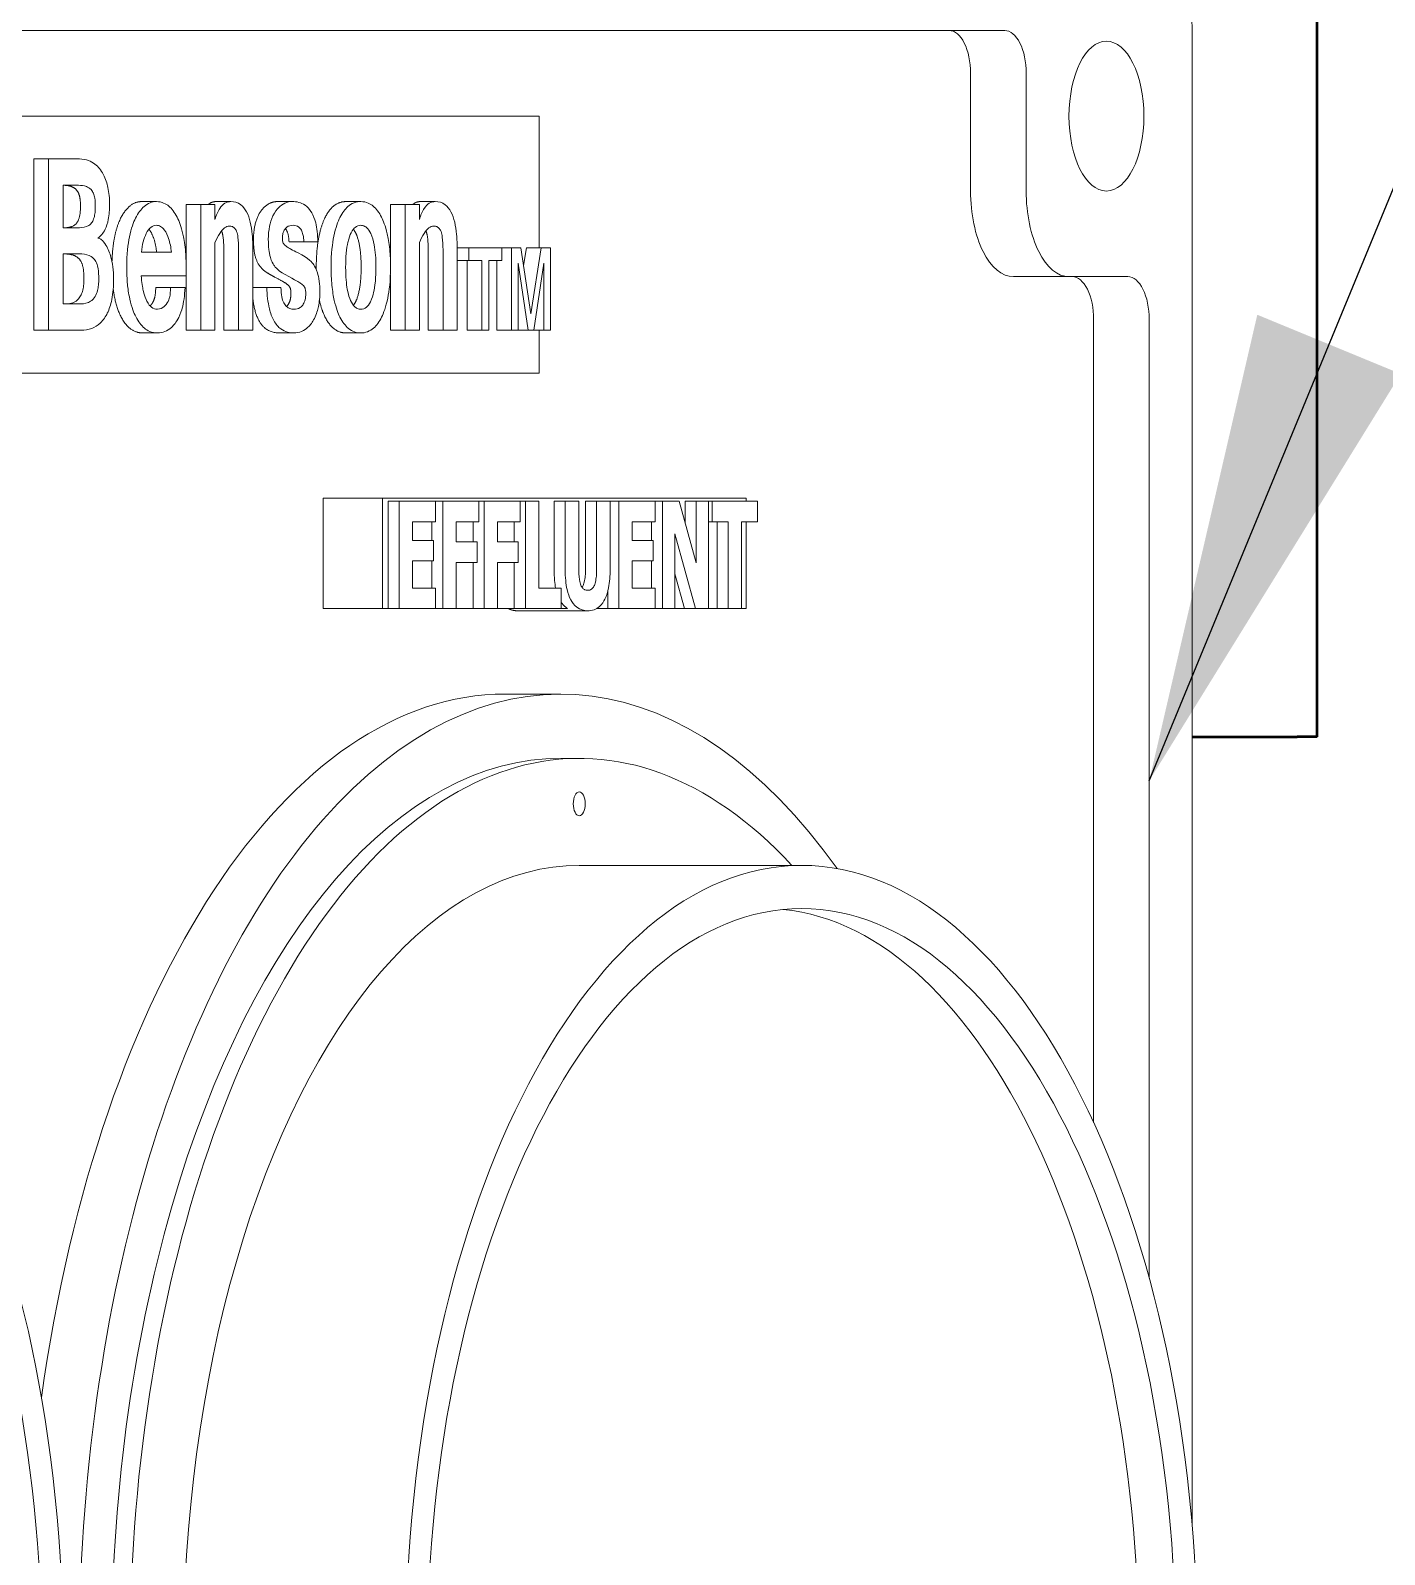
# Model space of a CAD drawing. Header units: inches. Extents: x 17 to 469, y 7 to 301.
# Drawn here: x 259.079 to 263.033, y 103.842 to 108.292 of the extents above; entities that cross this region are included whole.
import ezdxf

# ---------------------------------------------------------------- set-up
doc = ezdxf.new("R2010")
doc.units = ezdxf.units.IN
doc.header["$LTSCALE"] = 14
doc.header["$MEASUREMENT"] = 0
doc.layers.add('Symbol (ANSI)', color=7, linetype='Continuous', lineweight=25)
doc.layers.add('Visible (ANSI)', color=7, linetype='Continuous', lineweight=50)
doc.styles.add('MEMCOR Medium', font='arial.ttf')
doc.dimstyles.new('Default (ANSI)$7', dxfattribs={"dimscale": 14, "dimtxt": 0.15, "dimasz": 0.098425, "dimexe": 0.125, "dimexo": 0.0625, "dimgap": 0.031496, "dimtad": 0, "dimtih": 1, "dimtoh": 1, "dimdec": 4, "dimrnd": 1e-08, "dimzin": 3, "dimdsep": 46, "dimlunit": 5, "dimtxsty": 'MEMCOR Medium', "dimcen": 0.09, "dimdle": 0.393701, "dimclrd": 256, "dimclre": 256, "dimclrt": 256, "dimadec": 0, "dimazin": 1, "dimtfac": 0.8, "dimtofl": 0, "dimtmove": 0, "dimatfit": 3, "dimfxl": 1, "dimfrac": 1, "dimtolj": 1, "dimtzin": 4, "dimlwd": -1, "dimlwe": -1, "dimarcsym": 0})

msp = doc.modelspace()

# ---------------------------------------------------------------- linework, layer by layer
at = {"layer": 'Visible (ANSI)'}
for p, q in [((262.836799, 106.229368), (262.836799, 108.729368)), ((262.47134, 106.229368), (262.778185, 106.229368)), ((262.836799, 106.229368), (262.778185, 106.229368))]:
    msp.add_line(p, q, dxfattribs=at)
at = {"layer": 'Visible (ANSI)', "linetype": 'Continuous', "lineweight": 18}
for p, q in [((256.018215, 108.291833), (261.924465, 108.291833)), ((262.47134, 108.291868), (262.47134, 103.926728)), ((261.824585, 107.823118), (261.824585, 108.166833)), ((261.986965, 108.166833), (261.986965, 107.823118)), ((257.37759, 108.041833), (260.56509, 108.041833)), ((260.56509, 108.041833), (260.56509, 107.656833)), ((259.08877, 107.416833), (259.08877, 107.916833)), ((259.08877, 107.916833), (259.132072, 107.916833)), ((259.132072, 107.916833), (259.132072, 107.416833)), ((259.222406, 107.916833), (259.132072, 107.916833)), ((259.174329, 107.83991), (259.219369, 107.83991)), ((259.174329, 107.715922), (259.174329, 107.83991)), ((259.403693, 107.792339), (259.446994, 107.792339)), ((259.533392, 107.621893), (259.533392, 107.784242)), ((259.533392, 107.784242), (259.576694, 107.784242)), ((259.617939, 107.784242), (259.576694, 107.784242)), ((259.576694, 107.784242), (259.576694, 107.416833)), ((259.617939, 107.740214), (259.617939, 107.784242)), ((259.621196, 107.792339), (259.664497, 107.792339)), ((259.800238, 107.792339), (259.843539, 107.792339)), ((260.000535, 107.792339), (260.043836, 107.792339)), ((260.130235, 107.784242), (260.173536, 107.784242)), ((260.130235, 107.622382), (260.130235, 107.784242)), ((260.214781, 107.784242), (260.173536, 107.784242)), ((260.173536, 107.784242), (260.173536, 107.416833)), ((260.214781, 107.740214), (260.214781, 107.784242)), ((260.218038, 107.792339), (260.26134, 107.792339)), ((259.222153, 107.715922), (259.174329, 107.715922)), ((259.275572, 107.685578), (259.276219, 107.685578)), ((259.174329, 107.639505), (259.222406, 107.639505)), ((259.174329, 107.493756), (259.174329, 107.639505)), ((259.490769, 107.644566), (259.403219, 107.644566)), ((259.617939, 107.416833), (259.617939, 107.6724)), ((259.643716, 107.416833), (259.643716, 107.651145)), ((259.687018, 107.651145), (259.687018, 107.416833)), ((259.728516, 107.416833), (259.728516, 107.653675)), ((259.834145, 107.67493), (259.877446, 107.67493)), ((259.877446, 107.67493), (259.918185, 107.67493)), ((260.214781, 107.416833), (260.214781, 107.6724)), ((260.240558, 107.416833), (260.240558, 107.651145)), ((260.28386, 107.651145), (260.28386, 107.416833)), ((260.325349, 107.656833), (260.359642, 107.656833)), ((260.325358, 107.416833), (260.325358, 107.653675)), ((260.455958, 107.656833), (260.359642, 107.656833)), ((260.359642, 107.656833), (260.359642, 107.61991)), ((260.455958, 107.61991), (260.455958, 107.656833)), ((260.455958, 107.656833), (260.484261, 107.656833)), ((260.511468, 107.656833), (260.484261, 107.656833)), ((260.484261, 107.656833), (260.484261, 107.416833)), ((260.540739, 107.46493), (260.511468, 107.656833)), ((260.519267, 107.605704), (260.527195, 107.656833)), ((260.527195, 107.656833), (260.570496, 107.656833)), ((260.570496, 107.656833), (260.540739, 107.46493)), ((260.597581, 107.656833), (260.570496, 107.656833)), ((260.597581, 107.416833), (260.597581, 107.656833)), ((259.533786, 107.575234), (259.533786, 107.600031)), ((260.325358, 107.61991), (260.359642, 107.61991)), ((260.354236, 107.416833), (260.354236, 107.61991)), ((260.359642, 107.61991), (260.397537, 107.61991)), ((260.397537, 107.61991), (260.397537, 107.416833)), ((260.417821, 107.61991), (260.455958, 107.61991)), ((260.417821, 107.416833), (260.417821, 107.61991)), ((260.44096, 107.416833), (260.44096, 107.61991)), ((260.503694, 107.612622), (260.532116, 107.416833)), ((260.503694, 107.416833), (260.503694, 107.612622)), ((260.549484, 107.416833), (260.578026, 107.612622)), ((260.578026, 107.612622), (260.578026, 107.416833)), ((259.402713, 107.575234), (259.533786, 107.575234)), ((259.533392, 107.416833), (259.533392, 107.575234)), ((260.130235, 107.416833), (260.130235, 107.578688)), ((261.949585, 107.573118), (262.111965, 107.573118)), ((262.111965, 107.573118), (262.283822, 107.573118)), ((259.444938, 107.541327), (259.488239, 107.541327)), ((259.530496, 107.541327), (259.488239, 107.541327)), ((259.728516, 107.541327), (259.7694, 107.541327)), ((259.810645, 107.541327), (259.7694, 107.541327)), ((259.22696, 107.493756), (259.174329, 107.493756)), ((259.08877, 107.416833), (259.132072, 107.416833)), ((259.132072, 107.416833), (259.22696, 107.416833)), ((259.533392, 107.416833), (259.576694, 107.416833)), ((259.576694, 107.416833), (259.617939, 107.416833)), ((259.643716, 107.416833), (259.687018, 107.416833)), ((259.687018, 107.416833), (259.728516, 107.416833)), ((260.130235, 107.416833), (260.173536, 107.416833)), ((260.173536, 107.416833), (260.214781, 107.416833)), ((260.240558, 107.416833), (260.28386, 107.416833)), ((260.28386, 107.416833), (260.325358, 107.416833)), ((260.354236, 107.416833), (260.397537, 107.416833)), ((260.397537, 107.416833), (260.417821, 107.416833)), ((260.44096, 107.416833), (260.484261, 107.416833)), ((260.484261, 107.416833), (260.503694, 107.416833)), ((260.503694, 107.416833), (260.532116, 107.416833)), ((260.532116, 107.416833), (260.549484, 107.416833)), ((260.549484, 107.416833), (260.578026, 107.416833)), ((260.56509, 107.416833), (260.56509, 107.291833)), ((260.578026, 107.416833), (260.597581, 107.416833)), ((262.183942, 105.103595), (262.183942, 107.448118)), ((262.346322, 107.448118), (262.346322, 104.649041)), ((259.406729, 107.408736), (259.45003, 107.408736)), ((259.805805, 107.408736), (259.849106, 107.408736)), ((260.000535, 107.408736), (260.043836, 107.408736)), ((260.56509, 107.291833), (257.952304, 107.291833)), ((259.933942, 106.926833), (260.107147, 106.926833)), ((259.933942, 106.604333), (259.933942, 106.926833)), ((260.107147, 106.926833), (261.169647, 106.926833)), ((260.107147, 106.604333), (260.107147, 106.926833)), ((261.169647, 106.926833), (261.169647, 106.917333)), ((260.123381, 106.917333), (260.123381, 106.604333)), ((260.123381, 106.917333), (260.155857, 106.917333)), ((260.261627, 106.917333), (260.155857, 106.917333)), ((260.155857, 106.917333), (260.155857, 106.604333)), ((260.261627, 106.917333), (260.283637, 106.917333)), ((260.261627, 106.857726), (260.261627, 106.917333)), ((260.388393, 106.917333), (260.283637, 106.917333)), ((260.283637, 106.917333), (260.283637, 106.604333)), ((260.388393, 106.917333), (260.404061, 106.917333)), ((260.388393, 106.857726), (260.388393, 106.917333)), ((260.508817, 106.917333), (260.404061, 106.917333)), ((260.404061, 106.917333), (260.404061, 106.604333)), ((260.508817, 106.857726), (260.508817, 106.917333)), ((260.508817, 106.917333), (260.524485, 106.917333)), ((260.5638, 106.917333), (260.524485, 106.917333)), ((260.524485, 106.917333), (260.524485, 106.604333)), ((260.5638, 106.66394), (260.5638, 106.917333)), ((260.608248, 106.917333), (260.608248, 106.717459)), ((260.608248, 106.917333), (260.640724, 106.917333)), ((260.680039, 106.917333), (260.640724, 106.917333)), ((260.640724, 106.917333), (260.640724, 106.717459)), ((260.680039, 106.722025), (260.680039, 106.917333)), ((260.700068, 106.917333), (260.700068, 106.722025)), ((260.700068, 106.917333), (260.732544, 106.917333)), ((260.771859, 106.917333), (260.732544, 106.917333)), ((260.732544, 106.917333), (260.732544, 106.722025)), ((260.771859, 106.917333), (260.797419, 106.917333)), ((260.771859, 106.717713), (260.771859, 106.917333)), ((260.90319, 106.917333), (260.797419, 106.917333)), ((260.797419, 106.917333), (260.797419, 106.604333)), ((260.90319, 106.917333), (260.925199, 106.917333)), ((260.90319, 106.857726), (260.90319, 106.917333)), ((260.973392, 106.917333), (260.925199, 106.917333)), ((260.925199, 106.917333), (260.925199, 106.604333)), ((261.02336, 106.738005), (260.973392, 106.917333)), ((260.990885, 106.917333), (260.990885, 106.854556)), ((260.990885, 106.917333), (261.02336, 106.917333)), ((261.059251, 106.917333), (261.02336, 106.917333)), ((261.02336, 106.917333), (261.02336, 106.738005)), ((261.059251, 106.604333), (261.059251, 106.917333)), ((261.059251, 106.917333), (261.070227, 106.917333)), ((261.202123, 106.917333), (261.070227, 106.917333)), ((261.070227, 106.917333), (261.070227, 106.857726)), ((261.202123, 106.857726), (261.202123, 106.917333)), ((260.194918, 106.802685), (260.194918, 106.857726)), ((260.194918, 106.857726), (260.261627, 106.857726)), ((260.251161, 106.857726), (260.251161, 106.802685)), ((260.322698, 106.798626), (260.322698, 106.857726)), ((260.322698, 106.857726), (260.388393, 106.857726)), ((260.371585, 106.857726), (260.371585, 106.798626)), ((260.443122, 106.857726), (260.508817, 106.857726)), ((260.443122, 106.798626), (260.443122, 106.857726)), ((260.492009, 106.857726), (260.492009, 106.798626)), ((260.836481, 106.802685), (260.836481, 106.857726)), ((260.836481, 106.857726), (260.90319, 106.857726)), ((260.892723, 106.857726), (260.892723, 106.802685)), ((261.059251, 106.857726), (261.070227, 106.857726)), ((261.070227, 106.857726), (261.116518, 106.857726)), ((261.084042, 106.857726), (261.084042, 106.604333)), ((261.116518, 106.857726), (261.116518, 106.604333)), ((261.155833, 106.604333), (261.155833, 106.857726)), ((261.155833, 106.857726), (261.202123, 106.857726)), ((261.169647, 106.857726), (261.169647, 106.604333)), ((260.256428, 106.802685), (260.194918, 106.802685)), ((260.256428, 106.743078), (260.256428, 106.802685)), ((260.383193, 106.798626), (260.322698, 106.798626)), ((260.383193, 106.739019), (260.383193, 106.798626)), ((260.503617, 106.798626), (260.443122, 106.798626)), ((260.503617, 106.739019), (260.503617, 106.798626)), ((260.89799, 106.802685), (260.836481, 106.802685)), ((260.89799, 106.743078), (260.89799, 106.802685)), ((260.96109, 106.604333), (260.96109, 106.822469)), ((260.96109, 106.822469), (261.021458, 106.604333)), ((260.194918, 106.66394), (260.194918, 106.743078)), ((260.194918, 106.743078), (260.256428, 106.743078)), ((260.251161, 106.743078), (260.251161, 106.66394)), ((260.322698, 106.604333), (260.322698, 106.739019)), ((260.322698, 106.739019), (260.383193, 106.739019)), ((260.371585, 106.739019), (260.371585, 106.604333)), ((260.443122, 106.604333), (260.443122, 106.739019)), ((260.443122, 106.739019), (260.503617, 106.739019)), ((260.492009, 106.739019), (260.492009, 106.604333)), ((260.836481, 106.743078), (260.89799, 106.743078)), ((260.836481, 106.66394), (260.836481, 106.743078)), ((260.892723, 106.743078), (260.892723, 106.66394)), ((260.96109, 106.705119), (260.988982, 106.604333)), ((260.261627, 106.66394), (260.194918, 106.66394)), ((260.261627, 106.604333), (260.261627, 106.66394)), ((260.62886, 106.66394), (260.5638, 106.66394)), ((260.62886, 106.604333), (260.62886, 106.66394)), ((260.90319, 106.66394), (260.836481, 106.66394)), ((260.90319, 106.604333), (260.90319, 106.66394)), ((260.764943, 106.654128), (260.764943, 106.604333)), ((259.933942, 106.604333), (260.107147, 106.604333)), ((260.123381, 106.604333), (260.107147, 106.604333)), ((260.123381, 106.604333), (260.155857, 106.604333)), ((260.155857, 106.604333), (260.261627, 106.604333)), ((260.261627, 106.604333), (260.283637, 106.604333)), ((260.283637, 106.604333), (260.322698, 106.604333)), ((260.371585, 106.604333), (260.322698, 106.604333)), ((260.371585, 106.604333), (260.404061, 106.604333)), ((260.404061, 106.604333), (260.443122, 106.604333)), ((260.492009, 106.604333), (260.443122, 106.604333)), ((260.492009, 106.604333), (260.524485, 106.604333)), ((260.50061, 106.597738), (260.706291, 106.597738)), ((260.524485, 106.604333), (260.62886, 106.604333)), ((260.647577, 106.604333), (260.62886, 106.604333)), ((260.764943, 106.604333), (260.732828, 106.604333)), ((260.764943, 106.604333), (260.797419, 106.604333)), ((260.797419, 106.604333), (260.90319, 106.604333)), ((260.90319, 106.604333), (260.925199, 106.604333)), ((260.925199, 106.604333), (260.96109, 106.604333)), ((260.988982, 106.604333), (260.96109, 106.604333)), ((260.988982, 106.604333), (261.021458, 106.604333)), ((261.021458, 106.604333), (261.059251, 106.604333)), ((261.084042, 106.604333), (261.059251, 106.604333)), ((261.084042, 106.604333), (261.116518, 106.604333)), ((261.116518, 106.604333), (261.155833, 106.604333)), ((261.169647, 106.604333), (261.155833, 106.604333)), ((260.465192, 106.354333), (260.627572, 106.354333)), ((260.627572, 106.166833), (260.681699, 106.166833)), ((260.681699, 105.854333), (261.331218, 105.854333))]:
    msp.add_line(p, q, dxfattribs=at)
for centre, major_axis, start_param, end_param in [((262.34634, 108.291868), (0, 0.25), 4.71238898, 6.28318531), ((261.762085, 108.166833), (0, 0.125), 4.71238898, 6.28318531), ((261.924465, 108.166833), (0, 0.125), 4.71238898, 6.28318531), ((261.949585, 107.823118), (0, -0.25), 4.71238898, 6.28318531), ((262.111965, 107.823118), (0, -0.25), 4.71238898, 6.28318531), ((262.121442, 107.448118), (0, 0.125), 4.71238898, 6.28318531), ((262.283822, 107.448118), (0, 0.125), 4.71238898, 6.28318531), ((260.627572, 103.541833), (0, 2.8125), 5.67192986, 8.94884126), ((260.465192, 103.541833), (0, 2.8125), 0, 1.2977393), ((260.681699, 103.541833), (0, -2.625), 2.64866739, 6.33361033), ((260.627572, 103.541833), (0, -2.625), 3.14159265, 6.28318531), ((260.681699, 103.541833), (0, -2.3125), 3.14159265, 6.28318531), ((261.222964, 103.541833), (0, -2.186419), 0.04953189, 3.09206076)]:
    msp.add_ellipse(centre, major_axis=major_axis, ratio=0.5, start_param=start_param, end_param=end_param, dxfattribs=at)
for centre, major_axis in [((262.22134, 108.041868), (0, 0.21875)), ((260.681699, 106.034229), (0, -0.035)), ((258.018753, 103.541833), (0, 2.3125)), ((261.331218, 103.541833), (0, 2.3125)), ((258.018753, 103.541833), (0, 2.186419)), ((261.331218, 103.541833), (0, 2.186419))]:
    msp.add_ellipse(centre, major_axis=major_axis, ratio=0.5, dxfattribs=at)
for points, degree, knots in [([(259.310209, 107.784242), (259.310209, 107.792915), (259.309814, 107.801539), (259.308117, 107.818217), (259.306865, 107.826131), (259.302772, 107.844554), (259.298698, 107.858586), (259.285352, 107.883803), (259.2773, 107.894105), (259.256641, 107.910071), (259.242124, 107.916833), (259.222406, 107.916833)], 3, [-1.37022204, -1.37022204, -1.37022204, -1.37022204, -1.13367687, -1.13367687, -0.90603204, -0.90603204, -0.58386018, -0.58386018, -0.30050429, -0.30050429, 0, 0, 0, 0]), ([(259.219369, 107.83991), (259.22693, 107.83991), (259.235423, 107.839045), (259.246528, 107.834474), (259.251538, 107.83186), (259.259129, 107.823695), (259.261281, 107.819886), (259.26493, 107.811647), (259.266047, 107.806892), (259.268043, 107.795106), (259.268458, 107.786656), (259.268458, 107.778675)], 3, [-0.217883978, -0.217883978, -0.217883978, -0.217883978, -0.151492323, -0.151492323, -0.118749394, -0.118749394, -0.094641913, -0.094641913, -0.060812242, -0.060812242, 0, 0, 0, 0]), ([(259.268458, 107.778675), (259.268458, 107.772582), (259.268201, 107.766394), (259.266967, 107.755251), (259.266085, 107.75022), (259.263364, 107.740425), (259.261505, 107.736006), (259.257276, 107.729305), (259.254213, 107.725472), (259.241241, 107.717439), (259.231572, 107.715922), (259.222153, 107.715922)], 3, [-0.570946972, -0.570946972, -0.570946972, -0.570946972, -0.453612383, -0.453612383, -0.351244571, -0.351244571, -0.237936486, -0.237936486, -0.143553355, -0.143553355, 0, 0, 0, 0]), ([(259.275543, 107.685558), (259.279731, 107.688431), (259.283807, 107.692048), (259.291068, 107.700769), (259.294264, 107.705673), (259.301147, 107.719703), (259.304215, 107.729255), (259.309156, 107.754009), (259.310209, 107.769168), (259.310209, 107.784242)], 3, [-0.332004447, -0.332004447, -0.332004447, -0.332004447, -0.264558277, -0.264558277, -0.202993513, -0.202993513, -0.114860808, -0.114860808, 0, 0, 0, 0]), ([(259.317134, 107.617259), (259.318101, 107.651423), (259.3293, 107.715416), (259.352326, 107.765011), (259.384715, 107.792339), (259.403693, 107.792339)], 2, [0.19355846, 0.19355846, 0.19355846, 1, 2, 3, 4, 4, 4]), ([(259.446994, 107.792339), (259.440742, 107.792339), (259.434523, 107.791227), (259.421727, 107.786157), (259.41609, 107.782355), (259.401687, 107.769955), (259.393182, 107.758642), (259.379976, 107.731972), (259.37332, 107.714727), (259.363737, 107.667503), (259.360203, 107.639171), (259.360203, 107.600537)], 3, [-1.49193162, -1.49193162, -1.49193162, -1.49193162, -1.29030138, -1.29030138, -1.0712515, -1.0712515, -0.64119148, -0.64119148, -0.29439022, -0.29439022, 0, 0, 0, 0]), ([(259.533786, 107.600031), (259.533786, 107.617507), (259.533068, 107.635037), (259.529363, 107.672585), (259.526481, 107.687473), (259.519307, 107.719224), (259.513295, 107.734916), (259.500491, 107.760554), (259.492256, 107.771302), (259.474877, 107.785592), (259.463213, 107.792339), (259.446994, 107.792339)], 3, [-0.953742878, -0.953742878, -0.953742878, -0.953742878, -0.864238922, -0.864238922, -0.757751945, -0.757751945, -0.52950742, -0.52950742, -0.247180323, -0.247180323, 0, 0, 0, 0]), ([(259.664497, 107.792339), (259.658481, 107.792339), (259.652485, 107.790878), (259.641379, 107.784056), (259.636447, 107.779103), (259.626211, 107.763675), (259.621616, 107.752631), (259.617939, 107.740214)], 3, [-0.286997863, -0.286997863, -0.286997863, -0.286997863, -0.195305384, -0.195305384, -0.109970073, -0.109970073, 0, 0, 0, 0]), ([(259.728516, 107.653675), (259.728516, 107.667996), (259.728003, 107.68261), (259.725542, 107.708743), (259.723787, 107.720649), (259.718461, 107.743152), (259.714906, 107.753412), (259.705459, 107.771338), (259.699786, 107.778135), (259.684366, 107.789909), (259.674284, 107.792339), (259.664497, 107.792339)], 3, [-0.549838036, -0.549838036, -0.549838036, -0.549838036, -0.440760651, -0.440760651, -0.347374274, -0.347374274, -0.251258835, -0.251258835, -0.149149172, -0.149149172, 0, 0, 0, 0]), ([(259.843539, 107.792339), (259.836417, 107.792339), (259.829297, 107.791006), (259.814404, 107.784323), (259.808282, 107.779175), (259.799313, 107.770261), (259.792977, 107.762706), (259.782191, 107.740117), (259.779194, 107.72921), (259.774847, 107.708325), (259.773701, 107.695365), (259.773701, 107.682015)], 3, [-0.380184833, -0.380184833, -0.380184833, -0.380184833, -0.319898495, -0.319898495, -0.251008997, -0.251008997, -0.172372504, -0.172372504, -0.101722902, -0.101722902, 0, 0, 0, 0]), ([(259.918185, 107.67493), (259.918055, 107.684957), (259.917525, 107.695029), (259.91545, 107.713646), (259.914012, 107.72222), (259.909207, 107.741665), (259.90544, 107.751518), (259.894965, 107.769777), (259.888234, 107.776796), (259.869272, 107.789788), (259.855985, 107.792339), (259.843539, 107.792339)], 3, [-0.545887419, -0.545887419, -0.545887419, -0.545887419, -0.469637173, -0.469637173, -0.400904814, -0.400904814, -0.30477701, -0.30477701, -0.189676686, -0.189676686, 0, 0, 0, 0]), ([(260.043836, 107.792339), (260.037189, 107.792339), (260.030561, 107.791213), (260.016745, 107.785864), (260.010785, 107.781766), (259.997372, 107.770206), (259.989616, 107.759804), (259.977065, 107.734295), (259.970395, 107.716766), (259.960853, 107.670014), (259.957045, 107.641304), (259.957045, 107.600537)], 3, [-1.56801299, -1.56801299, -1.56801299, -1.56801299, -1.35973826, -1.35973826, -1.12707481, -1.12707481, -0.69333235, -0.69333235, -0.31064426, -0.31064426, 0, 0, 0, 0]), ([(260.130628, 107.600537), (260.130628, 107.617976), (260.129913, 107.635482), (260.12623, 107.672652), (260.123385, 107.687399), (260.115528, 107.72197), (260.108975, 107.737244), (260.097333, 107.760554), (260.089098, 107.771302), (260.07172, 107.785592), (260.060055, 107.792339), (260.043836, 107.792339)], 3, [-0.854658685, -0.854658685, -0.854658685, -0.854658685, -0.788718433, -0.788718433, -0.711388555, -0.711388555, -0.52950742, -0.52950742, -0.247180323, -0.247180323, 0, 0, 0, 0]), ([(260.26134, 107.792339), (260.255323, 107.792339), (260.249327, 107.790878), (260.238221, 107.784056), (260.233289, 107.779103), (260.223053, 107.763675), (260.218458, 107.752631), (260.214781, 107.740214)], 3, [-0.286997863, -0.286997863, -0.286997863, -0.286997863, -0.195305384, -0.195305384, -0.109970073, -0.109970073, 0, 0, 0, 0]), ([(260.325358, 107.653675), (260.325358, 107.667996), (260.324846, 107.68261), (260.322384, 107.708743), (260.320629, 107.720649), (260.315303, 107.743152), (260.311748, 107.753412), (260.302301, 107.771338), (260.296628, 107.778135), (260.281208, 107.789909), (260.271126, 107.792339), (260.26134, 107.792339)], 3, [-0.549838036, -0.549838036, -0.549838036, -0.549838036, -0.440760651, -0.440760651, -0.347374274, -0.347374274, -0.251258835, -0.251258835, -0.149149172, -0.149149172, 0, 0, 0, 0]), ([(259.321849, 107.566631), (259.321849, 107.578402), (259.321116, 107.589992), (259.318194, 107.613089), (259.316079, 107.623724), (259.309371, 107.6458), (259.304037, 107.658469), (259.290876, 107.677707), (259.287036, 107.680988), (259.281709, 107.684646), (259.27866, 107.685741), (259.275543, 107.685558)], 3, [-0.236404936, -0.236404936, -0.236404936, -0.236404936, -0.1893821, -0.1893821, -0.141231453, -0.141231453, -0.08584592, -0.08584592, -0.047520192, -0.047520192, 0, 0, 0, 0]), ([(259.403219, 107.644566), (259.404138, 107.655132), (259.405722, 107.665353), (259.410497, 107.684025), (259.413511, 107.692137), (259.421236, 107.707011), (259.425574, 107.712716), (259.435619, 107.721063), (259.441229, 107.723007), (259.446994, 107.723007)], 3, [-0.311667492, -0.311667492, -0.311667492, -0.311667492, -0.237050543, -0.237050543, -0.16576507, -0.16576507, -0.087852602, -0.087852602, 0, 0, 0, 0]), ([(259.447468, 107.644566), (259.443926, 107.678473), (259.428983, 107.707059), (259.425252, 107.711584)], 2, [0, 0, 0, 1, 1.28376973, 1.28376973, 1.28376973]), ([(259.446994, 107.723007), (259.451098, 107.723007), (259.455164, 107.722028), (259.462887, 107.717652), (259.466417, 107.714441), (259.475788, 107.702158), (259.480002, 107.691761), (259.486602, 107.672441), (259.489268, 107.65894), (259.490769, 107.644566)], 3, [-0.251457438, -0.251457438, -0.251457438, -0.251457438, -0.21404187, -0.21404187, -0.178283825, -0.178283825, -0.111899249, -0.111899249, 0, 0, 0, 0]), ([(259.617939, 107.6724), (259.62213, 107.682096), (259.626796, 107.691438), (259.636126, 107.705862), (259.640786, 107.71157), (259.650347, 107.719016), (259.655064, 107.720983), (259.659943, 107.720983)], 3, [-0.254147783, -0.254147783, -0.254147783, -0.254147783, -0.156374809, -0.156374809, -0.074354364, -0.074354364, 0, 0, 0, 0]), ([(259.643716, 107.651145), (259.643716, 107.690618), (259.637336, 107.706244), (259.637148, 107.706675)], 2, [0, 0, 0, 1, 1.02920813, 1.02920813, 1.02920813]), ([(259.659943, 107.720983), (259.663035, 107.720983), (259.66622, 107.720477), (259.671825, 107.717911), (259.674347, 107.716054), (259.678763, 107.710491), (259.680219, 107.707439), (259.682979, 107.700092), (259.684148, 107.694321), (259.686508, 107.677583), (259.687018, 107.664254), (259.687018, 107.651145)], 3, [-0.243715019, -0.243715019, -0.243715019, -0.243715019, -0.209104446, -0.209104446, -0.179401679, -0.179401679, -0.150757457, -0.150757457, -0.099891353, -0.099891353, 0, 0, 0, 0]), ([(259.773701, 107.682015), (259.773701, 107.672193), (259.774111, 107.66211), (259.776037, 107.645414), (259.777373, 107.63743), (259.783214, 107.61772), (259.78742, 107.61074), (259.794183, 107.600658), (259.801631, 107.589414), (259.833418, 107.57321)], 3, [-1.28758631, -1.28758631, -1.28758631, -1.28758631, -1.00763885, -1.00763885, -0.79953504, -0.79953504, -0.49991727, -0.49991727, 0, 0, 0, 0]), ([(259.860746, 107.642542), (259.843135, 107.650995), (259.833856, 107.656242), (259.822948, 107.66386), (259.820348, 107.666335), (259.817791, 107.669767), (259.817004, 107.670997), (259.816132, 107.673067), (259.815873, 107.67384), (259.814932, 107.678543), (259.814946, 107.682912), (259.814946, 107.687076)], 3, [-0.131420243, -0.131420243, -0.131420243, -0.131420243, -0.085737183, -0.085737183, -0.052375851, -0.052375851, -0.038599816, -0.038599816, -0.031728135, -0.031728135, 0, 0, 0, 0]), ([(259.814946, 107.687076), (259.814946, 107.689237), (259.815051, 107.691383), (259.815505, 107.695522), (259.815839, 107.697472), (259.817138, 107.702841), (259.818345, 107.705841), (259.82204, 107.7124), (259.824863, 107.715379), (259.833332, 107.721705), (259.839796, 107.723007), (259.845817, 107.723007)], 3, [-0.199332402, -0.199332402, -0.199332402, -0.199332402, -0.182867861, -0.182867861, -0.167049192, -0.167049192, -0.137423155, -0.137423155, -0.091748754, -0.091748754, 0, 0, 0, 0]), ([(259.845817, 107.723007), (259.851872, 107.723007), (259.857822, 107.721555), (259.865546, 107.715416), (259.868001, 107.712579), (259.872167, 107.705095), (259.873769, 107.700736), (259.876491, 107.689256), (259.87722, 107.682104), (259.877446, 107.67493)], 3, [-0.223385569, -0.223385569, -0.223385569, -0.223385569, -0.140059831, -0.140059831, -0.096765916, -0.096765916, -0.05477189, -0.05477189, 0, 0, 0, 0]), ([(259.999555, 107.600537), (259.999555, 107.614021), (259.999996, 107.627999), (260.00248, 107.654986), (260.004314, 107.665166), (260.009082, 107.686321), (260.012494, 107.694875), (260.019772, 107.709458), (260.024019, 107.714114), (260.032652, 107.721206), (260.038191, 107.723007), (260.043836, 107.723007)], 3, [-0.22807944, -0.22807944, -0.22807944, -0.22807944, -0.205294754, -0.205294754, -0.181748055, -0.181748055, -0.142221383, -0.142221383, -0.086038211, -0.086038211, 0, 0, 0, 0]), ([(260.044816, 107.600537), (260.044816, 107.631914), (260.037984, 107.677967), (260.027797, 107.704543), (260.022146, 107.711519)], 2, [0, 0, 0, 1, 2, 2.7505137, 2.7505137, 2.7505137]), ([(260.043836, 107.723007), (260.046948, 107.723007), (260.050041, 107.722431), (260.056905, 107.719581), (260.059736, 107.717316), (260.065949, 107.711671), (260.069738, 107.706061), (260.077343, 107.689622), (260.080475, 107.678281), (260.086393, 107.647503), (260.088118, 107.626285), (260.088118, 107.600537)], 3, [-0.485256347, -0.485256347, -0.485256347, -0.485256347, -0.453784115, -0.453784115, -0.414355835, -0.414355835, -0.320828378, -0.320828378, -0.196193606, -0.196193606, 0, 0, 0, 0]), ([(260.214781, 107.6724), (260.218972, 107.682096), (260.223638, 107.691438), (260.232968, 107.705862), (260.237628, 107.71157), (260.247189, 107.719016), (260.251906, 107.720983), (260.256785, 107.720983)], 3, [-0.254147783, -0.254147783, -0.254147783, -0.254147783, -0.156374809, -0.156374809, -0.074354364, -0.074354364, 0, 0, 0, 0]), ([(260.240558, 107.651145), (260.240558, 107.690618), (260.234178, 107.706244), (260.23399, 107.706675)], 2, [0, 0, 0, 1, 1.02920813, 1.02920813, 1.02920813]), ([(260.256785, 107.720983), (260.259877, 107.720983), (260.263062, 107.720477), (260.268668, 107.717911), (260.271189, 107.716054), (260.275605, 107.710491), (260.277061, 107.707439), (260.279821, 107.700092), (260.280991, 107.694321), (260.28335, 107.677583), (260.28386, 107.664254), (260.28386, 107.651145)], 3, [-0.243715019, -0.243715019, -0.243715019, -0.243715019, -0.209104446, -0.209104446, -0.179401679, -0.179401679, -0.150757457, -0.150757457, -0.099891353, -0.099891353, 0, 0, 0, 0]), ([(259.222406, 107.639505), (259.231273, 107.639505), (259.241571, 107.638519), (259.252928, 107.633584), (259.259166, 107.630737), (259.266514, 107.622733), (259.269406, 107.619079), (259.274478, 107.607253), (259.275748, 107.601338), (259.278072, 107.587059), (259.27858, 107.576578), (259.27858, 107.566631)], 3, [-0.627216897, -0.627216897, -0.627216897, -0.627216897, -0.26355814, -0.26355814, -0.153530989, -0.153530989, -0.114232774, -0.114232774, -0.075797609, -0.075797609, 0, 0, 0, 0]), ([(259.924258, 107.528675), (259.924258, 107.538972), (259.923778, 107.549405), (259.921162, 107.570773), (259.919171, 107.578763), (259.913731, 107.596347), (259.909268, 107.603563), (259.902568, 107.613198), (259.893484, 107.626778), (259.860746, 107.642542)], 3, [-1.26579165, -1.26579165, -1.26579165, -1.26579165, -1.09964579, -1.09964579, -0.91097669, -0.91097669, -0.51319308, -0.51319308, 0, 0, 0, 0]), ([(259.360203, 107.600537), (259.360203, 107.583774), (259.360858, 107.566883), (259.363497, 107.53954), (259.365381, 107.524423), (259.37468, 107.482676), (259.38139, 107.466726), (259.393849, 107.441848), (259.40243, 107.43065), (259.420358, 107.41597), (259.432628, 107.408736), (259.45003, 107.408736)], 3, [-1.15207317, -1.15207317, -1.15207317, -1.15207317, -0.93289171, -0.93289171, -0.78803686, -0.78803686, -0.5752915, -0.5752915, -0.26521632, -0.26521632, 0, 0, 0, 0]), ([(259.957045, 107.600537), (259.957045, 107.583115), (259.957725, 107.56555), (259.961161, 107.530033), (259.963704, 107.51576), (259.971613, 107.48038), (259.977928, 107.464961), (259.990132, 107.44054), (259.998392, 107.429762), (260.019172, 107.412692), (260.031379, 107.408736), (260.043836, 107.408736)], 3, [-0.559807611, -0.559807611, -0.559807611, -0.559807611, -0.508752242, -0.508752242, -0.453813618, -0.453813618, -0.343491309, -0.343491309, -0.189844967, -0.189844967, 0, 0, 0, 0]), ([(260.043836, 107.478068), (260.040595, 107.478068), (260.037352, 107.478632), (260.030372, 107.481522), (260.027558, 107.483802), (260.021058, 107.489973), (260.017073, 107.496155), (260.010587, 107.51054), (260.007086, 107.520414), (260.001475, 107.552235), (259.999555, 107.572371), (259.999555, 107.600537)], 3, [-0.87203894, -0.87203894, -0.87203894, -0.87203894, -0.787716776, -0.787716776, -0.686621698, -0.686621698, -0.437031514, -0.437031514, -0.214626715, -0.214626715, 0, 0, 0, 0]), ([(260.022139, 107.489444), (260.027766, 107.496391), (260.037984, 107.522602), (260.044816, 107.569161), (260.044816, 107.600537)], 2, [1.24426444, 1.24426444, 1.24426444, 2, 3, 4, 4, 4]), ([(260.043836, 107.408736), (260.050358, 107.408736), (260.056856, 107.409849), (260.070624, 107.415159), (260.076536, 107.419271), (260.089874, 107.430632), (260.097745, 107.441179), (260.110451, 107.466949), (260.117239, 107.484645), (260.126847, 107.531703), (260.130628, 107.560336), (260.130628, 107.600537)], 3, [-1.52764829, -1.52764829, -1.52764829, -1.52764829, -1.33812293, -1.33812293, -1.12021306, -1.12021306, -0.68610543, -0.68610543, -0.3063334, -0.3063334, 0, 0, 0, 0]), ([(260.088118, 107.600537), (260.088118, 107.586973), (260.087639, 107.573045), (260.084969, 107.545163), (260.082955, 107.534619), (260.079504, 107.519402), (260.076678, 107.509207), (260.067974, 107.491762), (260.063773, 107.487061), (260.055027, 107.479871), (260.049486, 107.478068), (260.043836, 107.478068)], 3, [-0.322924908, -0.322924908, -0.322924908, -0.322924908, -0.268030343, -0.268030343, -0.208102325, -0.208102325, -0.144086963, -0.144086963, -0.086096364, -0.086096364, 0, 0, 0, 0]), ([(259.22696, 107.416833), (259.237226, 107.416833), (259.247718, 107.418266), (259.266415, 107.425182), (259.274934, 107.430105), (259.292746, 107.446741), (259.299195, 107.457409), (259.309156, 107.477625), (259.313493, 107.490981), (259.320375, 107.525246), (259.321849, 107.545955), (259.321849, 107.566631)], 3, [-0.534957751, -0.534957751, -0.534957751, -0.534957751, -0.44787355, -0.44787355, -0.373731161, -0.373731161, -0.28123866, -0.28123866, -0.157548974, -0.157548974, 0, 0, 0, 0]), ([(259.27858, 107.566631), (259.27858, 107.560596), (259.278314, 107.554537), (259.277098, 107.543269), (259.276218, 107.538086), (259.273227, 107.526339), (259.270869, 107.520453), (259.264129, 107.509012), (259.259594, 107.504494), (259.246151, 107.495475), (259.236115, 107.493756), (259.22696, 107.493756)], 3, [-0.361217471, -0.361217471, -0.361217471, -0.361217471, -0.315406386, -0.315406386, -0.273717942, -0.273717942, -0.215356644, -0.215356644, -0.139521638, -0.139521638, 0, 0, 0, 0]), ([(259.45003, 107.478068), (259.444021, 107.478068), (259.438065, 107.479827), (259.428795, 107.487031), (259.423924, 107.49196), (259.416032, 107.507158), (259.411928, 107.516439), (259.40677, 107.540334), (259.403498, 107.556913), (259.402713, 107.575234)], 3, [-1.96156648, -1.96156648, -1.96156648, -1.96156648, -1.05825772, -1.05825772, -0.46701751, -0.46701751, -0.14011971, -0.14011971, 0, 0, 0, 0]), ([(259.833418, 107.57321), (259.860604, 107.558602), (259.865644, 107.555466), (259.872342, 107.550915), (259.875652, 107.548124), (259.879188, 107.543291), (259.880192, 107.541653), (259.881399, 107.538655), (259.881949, 107.536985), (259.882869, 107.530626), (259.883013, 107.526673), (259.883013, 107.523108)], 3, [-0.257258169, -0.257258169, -0.257258169, -0.257258169, -0.188139614, -0.188139614, -0.088980101, -0.088980101, -0.05025383, -0.05025383, -0.027166149, -0.027166149, 0, 0, 0, 0]), ([(259.406729, 107.408736), (259.386739, 107.408736), (259.353592, 107.434546), (259.329806, 107.484647), (259.321856, 107.527983), (259.320706, 107.536706)], 2, [0, 0, 0, 1, 2, 3, 3.23212359, 3.23212359, 3.23212359]), ([(259.428484, 107.487784), (259.43075, 107.490021), (259.438106, 107.499829), (259.444432, 107.51906), (259.444938, 107.541327)], 2, [1.6157242, 1.6157242, 1.6157242, 2, 3, 4, 4, 4]), ([(259.45003, 107.408736), (259.457393, 107.408736), (259.464715, 107.410074), (259.477592, 107.41532), (259.484545, 107.419131), (259.497405, 107.431008), (259.50488, 107.439393), (259.517377, 107.464744), (259.520671, 107.475556), (259.526619, 107.497046), (259.529193, 107.518161), (259.530496, 107.541327)], 3, [-0.510586724, -0.510586724, -0.510586724, -0.510586724, -0.395857325, -0.395857325, -0.305816844, -0.305816844, -0.233792858, -0.233792858, -0.177640706, -0.177640706, 0, 0, 0, 0]), ([(259.488239, 107.541327), (259.487993, 107.530487), (259.487256, 107.521062), (259.485604, 107.513195), (259.484367, 107.507424), (259.477855, 107.494458), (259.473878, 107.489347), (259.464907, 107.481873), (259.458226, 107.478068), (259.45003, 107.478068)], 3, [-1.35675121, -1.35675121, -1.35675121, -1.35675121, -0.38738366, -0.38738366, -0.25082013, -0.25082013, -0.12489258, -0.12489258, 0, 0, 0, 0]), ([(259.7694, 107.541327), (259.770048, 107.520103), (259.772155, 107.49871), (259.779918, 107.46647), (259.784109, 107.454931), (259.795555, 107.434065), (259.802698, 107.426078), (259.822608, 107.411636), (259.836185, 107.408736), (259.849106, 107.408736)], 3, [-0.594380343, -0.594380343, -0.594380343, -0.594380343, -0.432514362, -0.432514362, -0.322211878, -0.322211878, -0.196916309, -0.196916309, 0, 0, 0, 0]), ([(259.848853, 107.478068), (259.844826, 107.478068), (259.840704, 107.478609), (259.833377, 107.481226), (259.830035, 107.483088), (259.823866, 107.488667), (259.821076, 107.492313), (259.816299, 107.501872), (259.814487, 107.507488), (259.811416, 107.522454), (259.810719, 107.531959), (259.810645, 107.541327)], 3, [-0.287669746, -0.287669746, -0.287669746, -0.287669746, -0.226284129, -0.226284129, -0.174290962, -0.174290962, -0.123175282, -0.123175282, -0.071392159, -0.071392159, 0, 0, 0, 0]), ([(259.827086, 107.485756), (259.82955, 107.488126), (259.839712, 107.504384), (259.839712, 107.523108)], 2, [0.76439511, 0.76439511, 0.76439511, 1, 2, 2, 2]), ([(259.883013, 107.523108), (259.883013, 107.520097), (259.882853, 107.517115), (259.882173, 107.511313), (259.881668, 107.508566), (259.879658, 107.500675), (259.87773, 107.496196), (259.873844, 107.48958), (259.871156, 107.48564), (259.860882, 107.479106), (259.854599, 107.478068), (259.848853, 107.478068)], 3, [-0.374073525, -0.374073525, -0.374073525, -0.374073525, -0.320709979, -0.320709979, -0.268475703, -0.268475703, -0.163784914, -0.163784914, -0.087573633, -0.087573633, 0, 0, 0, 0]), ([(259.849106, 107.408736), (259.856332, 107.408736), (259.86356, 107.410015), (259.878583, 107.416335), (259.884802, 107.421162), (259.896316, 107.431879), (259.902787, 107.440314), (259.914621, 107.463641), (259.918043, 107.476445), (259.922903, 107.499695), (259.924258, 107.51392), (259.924258, 107.528675)], 3, [-0.343256409, -0.343256409, -0.343256409, -0.343256409, -0.303581547, -0.303581547, -0.258977781, -0.258977781, -0.192017911, -0.192017911, -0.112431426, -0.112431426, 0, 0, 0, 0]), ([(260.000535, 107.408736), (259.981051, 107.408736), (259.948915, 107.434546), (259.928672, 107.478631), (259.922954, 107.504349)], 2, [0, 0, 0, 1, 2, 2.77781526, 2.77781526, 2.77781526]), ([(260.608248, 106.717459), (260.608248, 106.706954), (260.608654, 106.696354), (260.610373, 106.678481), (260.611414, 106.671067), (260.612843, 106.66394)], 3, [-0.821877976, -0.821877976, -0.821877976, -0.821877976, -0.654433498, -0.654433498, -0.531830613, -0.531830613, -0.531830613, -0.531830613]), ([(260.640724, 106.717459), (260.640724, 106.706954), (260.64113, 106.696354), (260.643008, 106.676822), (260.644363, 106.667818), (260.648899, 106.648024), (260.652411, 106.638089), (260.66027, 106.62336), (260.665808, 106.614595), (260.684706, 106.600314), (260.695683, 106.597738), (260.706291, 106.597738)], 3, [-0.821877976, -0.821877976, -0.821877976, -0.821877976, -0.654433498, -0.654433498, -0.504909579, -0.504909579, -0.307478412, -0.307478412, -0.16166829, -0.16166829, 0, 0, 0, 0]), ([(260.706291, 106.657345), (260.703668, 106.657345), (260.700997, 106.657769), (260.696212, 106.659811), (260.69405, 106.661268), (260.689943, 106.665695), (260.688108, 106.668647), (260.685198, 106.675692), (260.683571, 106.68076), (260.68056, 106.699102), (260.680039, 106.711029), (260.680039, 106.722025)], 3, [-0.357819749, -0.357819749, -0.357819749, -0.357819749, -0.281802872, -0.281802872, -0.21609433, -0.21609433, -0.146681317, -0.146681317, -0.083787292, -0.083787292, 0, 0, 0, 0]), ([(260.700068, 106.722025), (260.700068, 106.714455), (260.699832, 106.706586), (260.698642, 106.693106), (260.697806, 106.687004), (260.695264, 106.676338), (260.6938, 106.672438), (260.691493, 106.66808), (260.690789, 106.666937), (260.690051, 106.665902)], 3, [-0.217363441, -0.217363441, -0.217363441, -0.217363441, -0.17163752, -0.17163752, -0.134758966, -0.134758966, -0.100390194, -0.100390194, -0.086453699, -0.086453699, -0.086453699, -0.086453699]), ([(260.732544, 106.722025), (260.732544, 106.714455), (260.732308, 106.706586), (260.731118, 106.693106), (260.730282, 106.687004), (260.72774, 106.676338), (260.726276, 106.672438), (260.722697, 106.665677), (260.720437, 106.662991), (260.714272, 106.658308), (260.710217, 106.657345), (260.706291, 106.657345)], 3, [-0.217363441, -0.217363441, -0.217363441, -0.217363441, -0.17163752, -0.17163752, -0.134758966, -0.134758966, -0.100390194, -0.100390194, -0.059831536, -0.059831536, 0, 0, 0, 0]), ([(260.706291, 106.597738), (260.712628, 106.597738), (260.719068, 106.598626), (260.730724, 106.602821), (260.736074, 106.605825), (260.748345, 106.616656), (260.753331, 106.624582), (260.761511, 106.641442), (260.764949, 106.652419), (260.770657, 106.68145), (260.771859, 106.699715), (260.771859, 106.717713)], 3, [-0.433604472, -0.433604472, -0.433604472, -0.433604472, -0.370673963, -0.370673963, -0.316022801, -0.316022801, -0.237534002, -0.237534002, -0.137141706, -0.137141706, 0, 0, 0, 0]), ([(260.628855, 106.622269), (260.63212, 106.617433), (260.636489, 106.61221), (260.644026, 106.606514), (260.645789, 106.605355), (260.647577, 106.604333)], 3, [-0.256125071, -0.256125071, -0.256125071, -0.256125071, -0.16166829, -0.16166829, -0.133487705, -0.133487705, -0.133487705, -0.133487705])]:
    msp.add_open_spline(points, degree=degree, knots=knots, dxfattribs=at)
for points in [[(259.225157, 107.778675), (259.225157, 107.794869), (259.220602, 107.816631), (259.209469, 107.831813), (259.190238, 107.83991), (259.176068, 107.83991)], [(259.178851, 107.715922), (259.203902, 107.715922), (259.225157, 107.744768), (259.225157, 107.778675)], [(259.5991, 107.784242), (259.608929, 107.792339), (259.621196, 107.792339)], [(259.7304, 107.682015), (259.7304, 107.706307), (259.740521, 107.746793), (259.758993, 107.775639), (259.784803, 107.792339), (259.800238, 107.792339)], [(259.913743, 107.600537), (259.913743, 107.645578), (259.926142, 107.716428), (259.948662, 107.766529), (259.981051, 107.792339), (260.000535, 107.792339)], [(260.195942, 107.784242), (260.205771, 107.792339), (260.218038, 107.792339)], [(259.790117, 107.57321), (259.777212, 107.579788), (259.754185, 107.595477), (259.738244, 107.619768), (259.7304, 107.655699), (259.7304, 107.682015)], [(259.834145, 107.67493), (259.833297, 107.701794), (259.823521, 107.713647)], [(259.235278, 107.566631), (259.235278, 107.585861), (259.230218, 107.612683), (259.218072, 107.62989), (259.196058, 107.639505), (259.179104, 107.639505)], [(259.913772, 107.59435), (259.913743, 107.59742), (259.913743, 107.600537)], [(259.183659, 107.493756), (259.235278, 107.493756), (259.235278, 107.566631)], [(259.839712, 107.523108), (259.839712, 107.532724), (259.836928, 107.542845), (259.827819, 107.552461), (259.80707, 107.5641), (259.790117, 107.57321)], [(259.805805, 107.408736), (259.740413, 107.408736), (259.728516, 107.507784)], [(260.50061, 106.597738), (260.485911, 106.597738), (260.474372, 106.604333)]]:
    msp.add_open_spline(points, degree=2, dxfattribs=at)

# ---------------------------------------------------------------- leaders
at = {"layer": 'Symbol (ANSI)', "annotation_type": 0, "has_hookline": 1, "hookline_direction": 0, "text_width": 20.770806}
msp.add_leader([(262.346322, 106.10155), (268.344268, 120.657055), (269.722221, 120.657055)], dimstyle='Default (ANSI)$7', override={"dimtad": 0}, dxfattribs=at)

doc.saveas('drawing.dxf')
